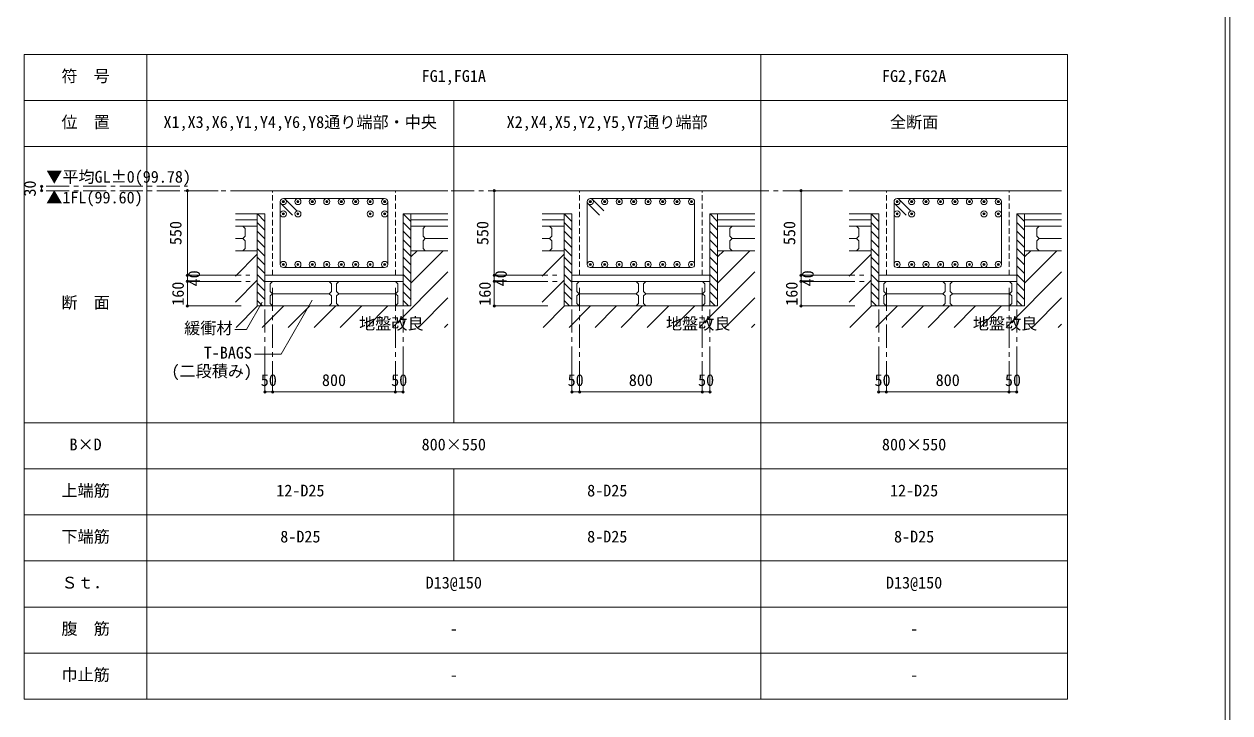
# Model space of a CAD drawing. Units: millimetres on the paper, enlarged 150 times, with parts at 1:30. Extents: x -144184 to 144184, y -90019 to 91030.
# Drawn here: x -65347 to -26054, y -55817 to -33385 of the extents above; entities that cross this region are included whole.
import ezdxf
from ezdxf.enums import TextEntityAlignment as Align

# ---------------------------------------------------------------- set-up
doc = ezdxf.new("R2010")
doc.units = ezdxf.units.MM
doc.header["$LTSCALE"] = 150
doc.header["$PDMODE"] = 32
doc.header["$PDSIZE"] = 75
doc.linetypes.add('CHAIN1', pattern=[8, 5, -1, 1, -1])
doc.linetypes.add('DASHED1', pattern=[1.8, 1.2, -0.6])
for name, color, linetype, lineweight in [('3-0_基準線', 3, 'Continuous', 13), ('3-1_躯体', 7, 'Continuous', 9), ('3-7_寸法', 4, 'Continuous', 5), ('3-8_補助線', 4, 'Continuous', 5), ('3-9_ハッチ', 4, 'Continuous', 5), ('3-A_給水設備', 7, 'Continuous', 9), ('3-B_排水設備', 3, 'Continuous', 13), ('3-F_', 4, 'CHAIN1', 5), ('4-7_寸法', 4, 'Continuous', 5), ('F-0_枠', 2, 'Continuous', 13)]:
    doc.layers.add(name, color=color, linetype=linetype, lineweight=lineweight)
doc.styles.add('ＭＳ ゴシック', font='')
doc.styles.get('ＭＳ ゴシック').set_extended_font_data('MS Gothic')

msp = doc.modelspace()

# ---------------------------------------------------------------- linework, layer by layer
at = {"layer": '3-0_基準線'}
for p, q in [((-58460.7, -38814.1), (-51537.4, -38814.1)), ((-48460.7, -38814.1), (-41537.4, -38814.1)), ((-38460.7, -38814.1), (-31537.4, -38814.1)), ((-58460.7, -39564.1), (-57497.5, -39564.1)), ((-57747.5, -39564.1), (-57747.5, -42564.1)), ((-57497.5, -39564.1), (-57497.5, -42564.1)), ((-51537.4, -39564.1), (-52997.5, -39564.1)), ((-52997.5, -39564.1), (-52997.5, -42564.1)), ((-52747.5, -39564.1), (-52747.5, -42564.1)), ((-48460.7, -39564.1), (-47497.5, -39564.1)), ((-47747.5, -39564.1), (-47747.5, -42564.1)), ((-47497.5, -39564.1), (-47497.5, -42564.1)), ((-41537.4, -39564.1), (-42997.5, -39564.1)), ((-42997.5, -39564.1), (-42997.5, -42564.1)), ((-42747.5, -39564.1), (-42747.5, -42564.1)), ((-38460.7, -39564.1), (-37497.5, -39564.1)), ((-37747.5, -39564.1), (-37747.5, -42564.1)), ((-37497.5, -39564.1), (-37497.5, -42564.1)), ((-31537.4, -39564.1), (-32997.5, -39564.1)), ((-32997.5, -39564.1), (-32997.5, -42564.1)), ((-32747.5, -39564.1), (-32747.5, -42564.1)), ((-58460.7, -39764.1), (-57747.5, -39764.1)), ((-58460.7, -39964.1), (-57747.5, -39964.1)), ((-58147.5, -40039.1), (-58222.5, -39964.1)), ((-58147.5, -40289.1), (-58147.5, -40039.1)), ((-51537.4, -39764.1), (-52747.5, -39764.1)), ((-51537.4, -39964.1), (-52747.5, -39964.1)), ((-52347.5, -40039.1), (-52272.5, -39964.1)), ((-52347.5, -40289.1), (-52347.5, -40039.1)), ((-48460.7, -39764.1), (-47747.5, -39764.1)), ((-48460.7, -39964.1), (-47747.5, -39964.1)), ((-48147.5, -40039.1), (-48222.5, -39964.1)), ((-48147.5, -40289.1), (-48147.5, -40039.1)), ((-41537.4, -39764.1), (-42747.5, -39764.1)), ((-41537.4, -39964.1), (-42747.5, -39964.1)), ((-42347.5, -40039.1), (-42272.5, -39964.1)), ((-42347.5, -40289.1), (-42347.5, -40039.1)), ((-38460.7, -39764.1), (-37747.5, -39764.1)), ((-38460.7, -39964.1), (-37747.5, -39964.1)), ((-38147.5, -40039.1), (-38222.5, -39964.1)), ((-38147.5, -40289.1), (-38147.5, -40039.1)), ((-31537.4, -39764.1), (-32747.5, -39764.1)), ((-31537.4, -39964.1), (-32747.5, -39964.1)), ((-32347.5, -40039.1), (-32272.5, -39964.1)), ((-32347.5, -40289.1), (-32347.5, -40039.1)), ((-58460.7, -40364.1), (-58222.5, -40364.1)), ((-58222.5, -40364.1), (-58147.5, -40289.1)), ((-58222.5, -40364.1), (-58147.5, -40439.1)), ((-58147.5, -40689.1), (-58147.5, -40439.1)), ((-52272.5, -40364.1), (-52347.5, -40289.1)), ((-52272.5, -40364.1), (-52347.5, -40439.1)), ((-52347.5, -40689.1), (-52347.5, -40439.1)), ((-51537.4, -40364.1), (-52272.5, -40364.1)), ((-48460.7, -40364.1), (-48222.5, -40364.1)), ((-48222.5, -40364.1), (-48147.5, -40289.1)), ((-48222.5, -40364.1), (-48147.5, -40439.1)), ((-48147.5, -40689.1), (-48147.5, -40439.1)), ((-42272.5, -40364.1), (-42347.5, -40289.1)), ((-42272.5, -40364.1), (-42347.5, -40439.1)), ((-42347.5, -40689.1), (-42347.5, -40439.1)), ((-41537.4, -40364.1), (-42272.5, -40364.1)), ((-38460.7, -40364.1), (-38222.5, -40364.1)), ((-38222.5, -40364.1), (-38147.5, -40289.1)), ((-38222.5, -40364.1), (-38147.5, -40439.1)), ((-38147.5, -40689.1), (-38147.5, -40439.1)), ((-32272.5, -40364.1), (-32347.5, -40289.1)), ((-32272.5, -40364.1), (-32347.5, -40439.1)), ((-32347.5, -40689.1), (-32347.5, -40439.1)), ((-31537.4, -40364.1), (-32272.5, -40364.1)), ((-58460.7, -40764.1), (-58222.5, -40764.1)), ((-58460.7, -40764.1), (-57747.5, -40764.1)), ((-58147.5, -40689.1), (-58222.5, -40764.1)), ((-51537.4, -40764.1), (-52747.5, -40764.1)), ((-52347.5, -40689.1), (-52272.5, -40764.1)), ((-51537.4, -40764.1), (-52272.5, -40764.1)), ((-48460.7, -40764.1), (-48222.5, -40764.1)), ((-48460.7, -40764.1), (-47747.5, -40764.1)), ((-48147.5, -40689.1), (-48222.5, -40764.1)), ((-41537.4, -40764.1), (-42747.5, -40764.1)), ((-42347.5, -40689.1), (-42272.5, -40764.1)), ((-41537.4, -40764.1), (-42272.5, -40764.1)), ((-38460.7, -40764.1), (-38222.5, -40764.1)), ((-38460.7, -40764.1), (-37747.5, -40764.1)), ((-38147.5, -40689.1), (-38222.5, -40764.1)), ((-31537.4, -40764.1), (-32747.5, -40764.1)), ((-32347.5, -40689.1), (-32272.5, -40764.1)), ((-31537.4, -40764.1), (-32272.5, -40764.1)), ((-57497.5, -41564.1), (-52997.5, -41564.1)), ((-47497.5, -41564.1), (-42997.5, -41564.1)), ((-37497.5, -41564.1), (-32997.5, -41564.1)), ((-57497.5, -41764.1), (-52997.5, -41764.1)), ((-57330.8, -41839.1), (-57255.8, -41764.1)), ((-57330.8, -42089.1), (-57330.8, -41839.1)), ((-55330.8, -41839.1), (-55405.8, -41764.1)), ((-55330.8, -42089.1), (-55330.8, -41839.1)), ((-55164.2, -41839.1), (-55089.2, -41764.1)), ((-55164.2, -42089.1), (-55164.2, -41839.1)), ((-53164.2, -41839.1), (-53239.2, -41764.1)), ((-53164.2, -42089.1), (-53164.2, -41839.1)), ((-47497.5, -41764.1), (-42997.5, -41764.1)), ((-47330.8, -41839.1), (-47255.8, -41764.1)), ((-47330.8, -42089.1), (-47330.8, -41839.1)), ((-45330.8, -41839.1), (-45405.8, -41764.1)), ((-45330.8, -42089.1), (-45330.8, -41839.1)), ((-45164.2, -41839.1), (-45089.2, -41764.1)), ((-45164.2, -42089.1), (-45164.2, -41839.1)), ((-43164.2, -41839.1), (-43239.2, -41764.1)), ((-43164.2, -42089.1), (-43164.2, -41839.1)), ((-37497.5, -41764.1), (-32997.5, -41764.1)), ((-37330.8, -41839.1), (-37255.8, -41764.1)), ((-37330.8, -42089.1), (-37330.8, -41839.1)), ((-35330.8, -41839.1), (-35405.8, -41764.1)), ((-35330.8, -42089.1), (-35330.8, -41839.1)), ((-35164.2, -41839.1), (-35089.2, -41764.1)), ((-35164.2, -42089.1), (-35164.2, -41839.1)), ((-33164.2, -41839.1), (-33239.2, -41764.1)), ((-33164.2, -42089.1), (-33164.2, -41839.1)), ((-57255.8, -42164.1), (-57330.8, -42089.1)), ((-57255.8, -42164.1), (-57330.8, -42239.1)), ((-57330.8, -42489.1), (-57330.8, -42239.1)), ((-55405.8, -42164.1), (-57255.8, -42164.1)), ((-55405.8, -42164.1), (-55330.8, -42089.1)), ((-55405.8, -42164.1), (-55330.8, -42239.1)), ((-55330.8, -42489.1), (-55330.8, -42239.1)), ((-55089.2, -42164.1), (-55164.2, -42089.1)), ((-55089.2, -42164.1), (-55164.2, -42239.1)), ((-55164.2, -42489.1), (-55164.2, -42239.1)), ((-53239.2, -42164.1), (-55089.2, -42164.1)), ((-53239.2, -42164.1), (-53164.2, -42089.1)), ((-53239.2, -42164.1), (-53164.2, -42239.1)), ((-53164.2, -42489.1), (-53164.2, -42239.1)), ((-47255.8, -42164.1), (-47330.8, -42089.1)), ((-47255.8, -42164.1), (-47330.8, -42239.1)), ((-47330.8, -42489.1), (-47330.8, -42239.1)), ((-45405.8, -42164.1), (-47255.8, -42164.1)), ((-45405.8, -42164.1), (-45330.8, -42089.1)), ((-45405.8, -42164.1), (-45330.8, -42239.1)), ((-45330.8, -42489.1), (-45330.8, -42239.1)), ((-45089.2, -42164.1), (-45164.2, -42089.1)), ((-45089.2, -42164.1), (-45164.2, -42239.1)), ((-45164.2, -42489.1), (-45164.2, -42239.1)), ((-43239.2, -42164.1), (-45089.2, -42164.1)), ((-43239.2, -42164.1), (-43164.2, -42089.1)), ((-43239.2, -42164.1), (-43164.2, -42239.1)), ((-43164.2, -42489.1), (-43164.2, -42239.1)), ((-37255.8, -42164.1), (-37330.8, -42089.1)), ((-37255.8, -42164.1), (-37330.8, -42239.1)), ((-37330.8, -42489.1), (-37330.8, -42239.1)), ((-35405.8, -42164.1), (-37255.8, -42164.1)), ((-35405.8, -42164.1), (-35330.8, -42089.1)), ((-35405.8, -42164.1), (-35330.8, -42239.1)), ((-35330.8, -42489.1), (-35330.8, -42239.1)), ((-35089.2, -42164.1), (-35164.2, -42089.1)), ((-35089.2, -42164.1), (-35164.2, -42239.1)), ((-35164.2, -42489.1), (-35164.2, -42239.1)), ((-33239.2, -42164.1), (-35089.2, -42164.1)), ((-33239.2, -42164.1), (-33164.2, -42089.1)), ((-33239.2, -42164.1), (-33164.2, -42239.1)), ((-33164.2, -42489.1), (-33164.2, -42239.1)), ((-57747.5, -42564.1), (-52747.5, -42564.1)), ((-55330.8, -42489.1), (-55405.8, -42564.1)), ((-53164.2, -42489.1), (-53239.2, -42564.1)), ((-47747.5, -42564.1), (-42747.5, -42564.1)), ((-45330.8, -42489.1), (-45405.8, -42564.1)), ((-43164.2, -42489.1), (-43239.2, -42564.1)), ((-37747.5, -42564.1), (-32747.5, -42564.1)), ((-35330.8, -42489.1), (-35405.8, -42564.1)), ((-33164.2, -42489.1), (-33239.2, -42564.1))]:
    msp.add_line(p, q, dxfattribs=at)
at = {"layer": '3-0_基準線', "linetype": 'DASHED1'}
for p, q in [((-57247.5, -41564.1), (-57247.5, -38814.1)), ((-53247.5, -41564.1), (-53247.5, -38814.1)), ((-47247.5, -41564.1), (-47247.5, -38814.1)), ((-43247.5, -41564.1), (-43247.5, -38814.1)), ((-37247.5, -41564.1), (-37247.5, -38814.1)), ((-33247.5, -41564.1), (-33247.5, -38814.1))]:
    msp.add_line(p, q, dxfattribs=at)
at = {"layer": '3-0_基準線'}
for points in [[(-57330.8, -42489.1), (-57255.8, -42564.1), (-55405.8, -42564.1)], [(-55164.2, -42489.1), (-55089.2, -42564.1), (-53239.2, -42564.1)], [(-47330.8, -42489.1), (-47255.8, -42564.1), (-45405.8, -42564.1)], [(-45164.2, -42489.1), (-45089.2, -42564.1), (-43239.2, -42564.1)], [(-37330.8, -42489.1), (-37255.8, -42564.1), (-35405.8, -42564.1)], [(-35164.2, -42489.1), (-35089.2, -42564.1), (-33239.2, -42564.1)]]:
    msp.add_lwpolyline(points, dxfattribs=at)
at = {"layer": '3-1_躯体'}
for p, q in [((-56997.5, -41213.5), (-56997.5, -39164.6)), ((-56968.1, -39235.7), (-56600.4, -39603.4)), ((-56897, -39064.1), (-53598, -39064.1)), ((-56825.9, -39093.5), (-56458.2, -39461.2)), ((-53497.5, -39164.6), (-53497.5, -41213.5)), ((-46997.5, -41213.5), (-46997.5, -39164.6)), ((-46968.1, -39235.7), (-46600.4, -39603.4)), ((-46897, -39064.1), (-43598, -39064.1)), ((-46825.9, -39093.5), (-46458.2, -39461.2)), ((-43497.5, -39164.6), (-43497.5, -41213.5)), ((-36997.5, -41213.5), (-36997.5, -39164.6)), ((-36968.1, -39235.7), (-36600.4, -39603.4)), ((-36897, -39064.1), (-33598, -39064.1)), ((-36825.9, -39093.5), (-36458.2, -39461.2)), ((-33497.5, -39164.6), (-33497.5, -41213.5)), ((-53598, -41314.1), (-56897, -41314.1)), ((-43598, -41314.1), (-46897, -41314.1)), ((-33598, -41314.1), (-36897, -41314.1))]:
    msp.add_line(p, q, dxfattribs=at)
for centre, radius in [((-56897, -39164.6), 100.5), ((-56897, -39164.6), 35.5), ((-56897, -39164.6), 25.5), ((-56897, -39164.6), 15.5), ((-56897, -39164.6), 5.54), ((-56425.7, -39164.6), 100.5), ((-56425.7, -39164.6), 35.5), ((-56425.7, -39164.6), 25.5), ((-56425.7, -39164.6), 15.5), ((-56425.7, -39164.6), 5.54), ((-55954.4, -39164.6), 100.5), ((-55954.4, -39164.6), 35.5), ((-55954.4, -39164.6), 25.5), ((-55954.4, -39164.6), 15.5), ((-55954.4, -39164.6), 5.54), ((-55483.1, -39164.6), 100.5), ((-55483.1, -39164.6), 35.5), ((-55483.1, -39164.6), 25.5), ((-55483.1, -39164.6), 15.5), ((-55483.1, -39164.6), 5.54), ((-55011.9, -39164.6), 100.5), ((-55011.9, -39164.6), 35.5), ((-55011.9, -39164.6), 25.5), ((-55011.9, -39164.6), 15.5), ((-55011.9, -39164.6), 5.54), ((-54540.6, -39164.6), 100.5), ((-54540.6, -39164.6), 35.5), ((-54540.6, -39164.6), 25.5), ((-54540.6, -39164.6), 15.5), ((-54540.6, -39164.6), 5.54), ((-54069.3, -39164.6), 100.5), ((-54069.3, -39164.6), 35.5), ((-54069.3, -39164.6), 25.5), ((-54069.3, -39164.6), 15.5), ((-54069.3, -39164.6), 5.54), ((-53598, -39164.6), 100.5), ((-53598, -39164.6), 35.5), ((-53598, -39164.6), 25.5), ((-53598, -39164.6), 15.5), ((-53598, -39164.6), 5.54), ((-46897, -39164.6), 100.5), ((-46897, -39164.6), 35.5), ((-46897, -39164.6), 25.5), ((-46897, -39164.6), 15.5), ((-46897, -39164.6), 5.54), ((-46425.7, -39164.6), 100.5), ((-46425.7, -39164.6), 35.5), ((-46425.7, -39164.6), 25.5), ((-46425.7, -39164.6), 15.5), ((-46425.7, -39164.6), 5.54), ((-45954.4, -39164.6), 100.5), ((-45954.4, -39164.6), 35.5), ((-45954.4, -39164.6), 25.5), ((-45954.4, -39164.6), 15.5), ((-45954.4, -39164.6), 5.54), ((-45483.1, -39164.6), 100.5), ((-45483.1, -39164.6), 35.5), ((-45483.1, -39164.6), 25.5), ((-45483.1, -39164.6), 15.5), ((-45483.1, -39164.6), 5.54), ((-45011.9, -39164.6), 100.5), ((-45011.9, -39164.6), 35.5), ((-45011.9, -39164.6), 25.5), ((-45011.9, -39164.6), 15.5), ((-45011.9, -39164.6), 5.54), ((-44540.6, -39164.6), 100.5), ((-44540.6, -39164.6), 35.5), ((-44540.6, -39164.6), 25.5), ((-44540.6, -39164.6), 15.5), ((-44540.6, -39164.6), 5.54), ((-44069.3, -39164.6), 100.5), ((-44069.3, -39164.6), 35.5), ((-44069.3, -39164.6), 25.5), ((-44069.3, -39164.6), 15.5), ((-44069.3, -39164.6), 5.54), ((-43598, -39164.6), 100.5), ((-43598, -39164.6), 35.5), ((-43598, -39164.6), 25.5), ((-43598, -39164.6), 15.5), ((-43598, -39164.6), 5.54), ((-36897, -39164.6), 100.5), ((-36897, -39164.6), 35.5), ((-36897, -39164.6), 25.5), ((-36897, -39164.6), 15.5), ((-36897, -39164.6), 5.54), ((-36425.7, -39164.6), 100.5), ((-36425.7, -39164.6), 35.5), ((-36425.7, -39164.6), 25.5), ((-36425.7, -39164.6), 15.5), ((-36425.7, -39164.6), 5.54), ((-35954.4, -39164.6), 100.5), ((-35954.4, -39164.6), 35.5), ((-35954.4, -39164.6), 25.5), ((-35954.4, -39164.6), 15.5), ((-35954.4, -39164.6), 5.54), ((-35483.1, -39164.6), 100.5), ((-35483.1, -39164.6), 35.5), ((-35483.1, -39164.6), 25.5), ((-35483.1, -39164.6), 15.5), ((-35483.1, -39164.6), 5.54), ((-35011.9, -39164.6), 100.5), ((-35011.9, -39164.6), 35.5), ((-35011.9, -39164.6), 25.5), ((-35011.9, -39164.6), 15.5), ((-35011.9, -39164.6), 5.54), ((-34540.6, -39164.6), 100.5), ((-34540.6, -39164.6), 35.5), ((-34540.6, -39164.6), 25.5), ((-34540.6, -39164.6), 15.5), ((-34540.6, -39164.6), 5.54), ((-34069.3, -39164.6), 100.5), ((-34069.3, -39164.6), 35.5), ((-34069.3, -39164.6), 25.5), ((-34069.3, -39164.6), 15.5), ((-34069.3, -39164.6), 5.54), ((-33598, -39164.6), 100.5), ((-33598, -39164.6), 35.5), ((-33598, -39164.6), 25.5), ((-33598, -39164.6), 15.5), ((-33598, -39164.6), 5.54), ((-56897, -39564.6), 100.5), ((-56897, -39564.6), 35.5), ((-56897, -39564.6), 25.5), ((-56897, -39564.6), 15.5), ((-56897, -39564.6), 5.54), ((-56425.7, -39564.6), 100.5), ((-56425.7, -39564.6), 35.5), ((-56425.7, -39564.6), 25.5), ((-56425.7, -39564.6), 15.5), ((-56425.7, -39564.6), 5.54), ((-54069.3, -39564.6), 100.5), ((-54069.3, -39564.6), 35.5), ((-54069.3, -39564.6), 25.5), ((-54069.3, -39564.6), 15.5), ((-54069.3, -39564.6), 5.54), ((-53598, -39564.6), 100.5), ((-53598, -39564.6), 35.5), ((-53598, -39564.6), 25.5), ((-53598, -39564.6), 15.5), ((-53598, -39564.6), 5.54), ((-36897, -39564.6), 100.5), ((-36897, -39564.6), 35.5), ((-36897, -39564.6), 25.5), ((-36897, -39564.6), 15.5), ((-36897, -39564.6), 5.54), ((-36425.7, -39564.6), 100.5), ((-36425.7, -39564.6), 35.5), ((-36425.7, -39564.6), 25.5), ((-36425.7, -39564.6), 15.5), ((-36425.7, -39564.6), 5.54), ((-34069.3, -39564.6), 100.5), ((-34069.3, -39564.6), 35.5), ((-34069.3, -39564.6), 25.5), ((-34069.3, -39564.6), 15.5), ((-34069.3, -39564.6), 5.54), ((-33598, -39564.6), 100.5), ((-33598, -39564.6), 35.5), ((-33598, -39564.6), 25.5), ((-33598, -39564.6), 15.5), ((-33598, -39564.6), 5.54), ((-56897, -41213.5), 100.5), ((-56897, -41213.5), 35.5), ((-56897, -41213.5), 25.5), ((-56897, -41213.5), 15.5), ((-56897, -41213.5), 5.54), ((-56425.7, -41213.5), 100.5), ((-56425.7, -41213.5), 35.5), ((-56425.7, -41213.5), 25.5), ((-56425.7, -41213.5), 15.5), ((-56425.7, -41213.5), 5.54), ((-55954.4, -41213.5), 100.5), ((-55954.4, -41213.5), 35.5), ((-55954.4, -41213.5), 25.5), ((-55954.4, -41213.5), 15.5), ((-55954.4, -41213.5), 5.54), ((-55483.1, -41213.5), 100.5), ((-55483.1, -41213.5), 35.5), ((-55483.1, -41213.5), 25.5), ((-55483.1, -41213.5), 15.5), ((-55483.1, -41213.5), 5.54), ((-55011.9, -41213.5), 100.5), ((-55011.9, -41213.5), 35.5), ((-55011.9, -41213.5), 25.5), ((-55011.9, -41213.5), 15.5), ((-55011.9, -41213.5), 5.54), ((-54540.6, -41213.5), 100.5), ((-54540.6, -41213.5), 35.5), ((-54540.6, -41213.5), 25.5), ((-54540.6, -41213.5), 15.5), ((-54540.6, -41213.5), 5.54), ((-54069.3, -41213.5), 100.5), ((-54069.3, -41213.5), 35.5), ((-54069.3, -41213.5), 25.5), ((-54069.3, -41213.5), 15.5), ((-54069.3, -41213.5), 5.54), ((-53598, -41213.5), 100.5), ((-53598, -41213.5), 35.5), ((-53598, -41213.5), 25.5), ((-53598, -41213.5), 15.5), ((-53598, -41213.5), 5.54), ((-46897, -41213.5), 100.5), ((-46897, -41213.5), 35.5), ((-46897, -41213.5), 25.5), ((-46897, -41213.5), 15.5), ((-46897, -41213.5), 5.54), ((-46425.7, -41213.5), 100.5), ((-46425.7, -41213.5), 35.5), ((-46425.7, -41213.5), 25.5), ((-46425.7, -41213.5), 15.5), ((-46425.7, -41213.5), 5.54), ((-45954.4, -41213.5), 100.5), ((-45954.4, -41213.5), 35.5), ((-45954.4, -41213.5), 25.5), ((-45954.4, -41213.5), 15.5), ((-45954.4, -41213.5), 5.54), ((-45483.1, -41213.5), 100.5), ((-45483.1, -41213.5), 35.5), ((-45483.1, -41213.5), 25.5), ((-45483.1, -41213.5), 15.5), ((-45483.1, -41213.5), 5.54), ((-45011.9, -41213.5), 100.5), ((-45011.9, -41213.5), 35.5), ((-45011.9, -41213.5), 25.5), ((-45011.9, -41213.5), 15.5), ((-45011.9, -41213.5), 5.54), ((-44540.6, -41213.5), 100.5), ((-44540.6, -41213.5), 35.5), ((-44540.6, -41213.5), 25.5), ((-44540.6, -41213.5), 15.5), ((-44540.6, -41213.5), 5.54), ((-44069.3, -41213.5), 100.5), ((-44069.3, -41213.5), 35.5), ((-44069.3, -41213.5), 25.5), ((-44069.3, -41213.5), 15.5), ((-44069.3, -41213.5), 5.54), ((-43598, -41213.5), 100.5), ((-43598, -41213.5), 35.5), ((-43598, -41213.5), 25.5), ((-43598, -41213.5), 15.5), ((-43598, -41213.5), 5.54), ((-36897, -41213.5), 100.5), ((-36897, -41213.5), 35.5), ((-36897, -41213.5), 25.5), ((-36897, -41213.5), 15.5), ((-36897, -41213.5), 5.54), ((-36425.7, -41213.5), 100.5), ((-36425.7, -41213.5), 35.5), ((-36425.7, -41213.5), 25.5), ((-36425.7, -41213.5), 15.5), ((-36425.7, -41213.5), 5.54), ((-35954.4, -41213.5), 100.5), ((-35954.4, -41213.5), 35.5), ((-35954.4, -41213.5), 25.5), ((-35954.4, -41213.5), 15.5), ((-35954.4, -41213.5), 5.54), ((-35483.1, -41213.5), 100.5), ((-35483.1, -41213.5), 35.5), ((-35483.1, -41213.5), 25.5), ((-35483.1, -41213.5), 15.5), ((-35483.1, -41213.5), 5.54), ((-35011.9, -41213.5), 100.5), ((-35011.9, -41213.5), 35.5), ((-35011.9, -41213.5), 25.5), ((-35011.9, -41213.5), 15.5), ((-35011.9, -41213.5), 5.54), ((-34540.6, -41213.5), 100.5), ((-34540.6, -41213.5), 35.5), ((-34540.6, -41213.5), 25.5), ((-34540.6, -41213.5), 15.5), ((-34540.6, -41213.5), 5.54), ((-34069.3, -41213.5), 100.5), ((-34069.3, -41213.5), 35.5), ((-34069.3, -41213.5), 25.5), ((-34069.3, -41213.5), 15.5), ((-34069.3, -41213.5), 5.54), ((-33598, -41213.5), 100.5), ((-33598, -41213.5), 35.5), ((-33598, -41213.5), 25.5), ((-33598, -41213.5), 15.5), ((-33598, -41213.5), 5.54)]:
    msp.add_circle(centre, radius, dxfattribs=at)
for centre, start, end in [((-56897, -39164.6), 90, 180), ((-56425.7, -39164.6), 90, 180), ((-55954.4, -39164.6), 90, 180), ((-55483.1, -39164.6), 90, 180), ((-55011.9, -39164.6), 90, 180), ((-54540.6, -39164.6), 90, 180), ((-54069.3, -39164.6), 90, 180), ((-53598, -39164.6), 0, 90), ((-46897, -39164.6), 90, 180), ((-46425.7, -39164.6), 90, 180), ((-45954.4, -39164.6), 90, 180), ((-45483.1, -39164.6), 90, 180), ((-45011.9, -39164.6), 90, 180), ((-44540.6, -39164.6), 90, 180), ((-44069.3, -39164.6), 90, 180), ((-43598, -39164.6), 0, 90), ((-36897, -39164.6), 90, 180), ((-36425.7, -39164.6), 90, 180), ((-35954.4, -39164.6), 90, 180), ((-35483.1, -39164.6), 90, 180), ((-35011.9, -39164.6), 90, 180), ((-34540.6, -39164.6), 90, 180), ((-34069.3, -39164.6), 90, 180), ((-33598, -39164.6), 0, 90), ((-56897, -39564.6), 90, 180), ((-56425.7, -39564.6), 90, 180), ((-54069.3, -39564.6), 90, 180), ((-53598, -39564.6), 0, 90), ((-36897, -39564.6), 90, 180), ((-36425.7, -39564.6), 90, 180), ((-34069.3, -39564.6), 90, 180), ((-33598, -39564.6), 0, 90), ((-56897, -41213.5), 180, 270), ((-56425.7, -41213.5), 180, 270), ((-55954.4, -41213.5), 180, 270), ((-55483.1, -41213.5), 180, 270), ((-55011.9, -41213.5), 180, 270), ((-54540.6, -41213.5), 180, 270), ((-54069.3, -41213.5), 180, 270), ((-53598, -41213.5), 270, 0), ((-46897, -41213.5), 180, 270), ((-46425.7, -41213.5), 180, 270), ((-45954.4, -41213.5), 180, 270), ((-45483.1, -41213.5), 180, 270), ((-45011.9, -41213.5), 180, 270), ((-44540.6, -41213.5), 180, 270), ((-44069.3, -41213.5), 180, 270), ((-43598, -41213.5), 270, 0), ((-36897, -41213.5), 180, 270), ((-36425.7, -41213.5), 180, 270), ((-35954.4, -41213.5), 180, 270), ((-35483.1, -41213.5), 180, 270), ((-35011.9, -41213.5), 180, 270), ((-34540.6, -41213.5), 180, 270), ((-34069.3, -41213.5), 180, 270), ((-33598, -41213.5), 270, 0)]:
    msp.add_arc(centre, 100.5, start, end, dxfattribs=at)
at = {"layer": '3-7_寸法'}
for p, q in [((-64775.9, -38664.1), (-64775.9, -38814.1)), ((-60026.5, -38814.1), (-60026.5, -41564.1)), ((-60026.5, -38814.1), (-59026.5, -38814.1)), ((-50026.5, -38814.1), (-50026.5, -41564.1)), ((-50026.5, -38814.1), (-49026.5, -38814.1)), ((-40026.5, -38814.1), (-40026.5, -41564.1)), ((-40026.5, -38814.1), (-39026.5, -38814.1)), ((-60026.5, -41564.1), (-59026.5, -41564.1)), ((-50026.5, -41564.1), (-49026.5, -41564.1)), ((-40026.5, -41564.1), (-39026.5, -41564.1)), ((-60026.5, -41764.1), (-59026.5, -41764.1)), ((-60026.5, -41764.1), (-59026.5, -41764.1)), ((-50026.5, -41764.1), (-49026.5, -41764.1)), ((-50026.5, -41764.1), (-49026.5, -41764.1)), ((-40026.5, -41764.1), (-39026.5, -41764.1)), ((-40026.5, -41764.1), (-39026.5, -41764.1)), ((-60026.5, -42564.1), (-59026.5, -42564.1)), ((-50026.5, -42564.1), (-49026.5, -42564.1)), ((-40026.5, -42564.1), (-39026.5, -42564.1)), ((-57497.5, -45362), (-57497.5, -44362)), ((-57247.5, -45362), (-57247.5, -44362)), ((-57247.5, -45362), (-57247.5, -44362)), ((-53247.5, -45362), (-53247.5, -44362)), ((-53247.5, -45362), (-53247.5, -44362)), ((-52997.5, -45362), (-52997.5, -44362)), ((-47497.5, -45362), (-47497.5, -44362)), ((-47247.5, -45362), (-47247.5, -44362)), ((-47247.5, -45362), (-47247.5, -44362)), ((-43247.5, -45362), (-43247.5, -44362)), ((-43247.5, -45362), (-43247.5, -44362)), ((-42997.5, -45362), (-42997.5, -44362)), ((-37497.5, -45362), (-37497.5, -44362)), ((-37247.5, -45362), (-37247.5, -44362)), ((-37247.5, -45362), (-37247.5, -44362)), ((-33247.5, -45362), (-33247.5, -44362)), ((-33247.5, -45362), (-33247.5, -44362)), ((-32997.5, -45362), (-32997.5, -44362)), ((-57247.5, -45362), (-57497.5, -45362)), ((-57247.5, -45362), (-53247.5, -45362)), ((-53247.5, -45362), (-52997.5, -45362)), ((-47247.5, -45362), (-47497.5, -45362)), ((-47247.5, -45362), (-43247.5, -45362)), ((-43247.5, -45362), (-42997.5, -45362)), ((-37247.5, -45362), (-37497.5, -45362)), ((-37247.5, -45362), (-33247.5, -45362)), ((-33247.5, -45362), (-32997.5, -45362))]:
    msp.add_line(p, q, dxfattribs=at)
at = {"layer": '3-7_寸法', "color": 2}
for p in [(-64775.9, -38664.1), (-64775.9, -38814.1)]:
    msp.add_point(p, dxfattribs=at)
at = {"layer": '3-7_寸法', "color": 7}
for p in [(-60026.5, -38814.1), (-50026.5, -38814.1), (-40026.5, -38814.1), (-60026.5, -41564.1), (-50026.5, -41564.1), (-40026.5, -41564.1), (-60026.5, -41764.1), (-50026.5, -41764.1), (-40026.5, -41764.1), (-60026.5, -42564.1), (-50026.5, -42564.1), (-40026.5, -42564.1), (-57497.5, -45362), (-57247.5, -45362), (-53247.5, -45362), (-52997.5, -45362), (-47497.5, -45362), (-47247.5, -45362), (-43247.5, -45362), (-42997.5, -45362), (-37497.5, -45362), (-37247.5, -45362), (-33247.5, -45362), (-32997.5, -45362)]:
    msp.add_point(p, dxfattribs=at)
at = {"layer": '3-8_補助線'}
for p, q in [((-52747.5, -40969.4), (-52542.2, -40764.1)), ((-52747.5, -41817.9), (-51693.7, -40764.1)), ((-42747.5, -40969.4), (-42542.2, -40764.1)), ((-42747.5, -41817.9), (-41693.7, -40764.1)), ((-32747.5, -40969.4), (-32542.2, -40764.1)), ((-32747.5, -41817.9), (-31693.7, -40764.1)), ((-58460.7, -41591.4), (-57747.5, -40878.2)), ((-48460.7, -41591.4), (-47747.5, -40878.2)), ((-38460.7, -41591.4), (-37747.5, -40878.2)), ((-53345.1, -43264.1), (-51537.4, -41456.3)), ((-43345.1, -43264.1), (-41537.4, -41456.3)), ((-33345.1, -43264.1), (-31537.4, -41456.3)), ((-58460.7, -42439.9), (-57747.5, -41726.8)), ((-48460.7, -42439.9), (-47747.5, -41726.8)), ((-38460.7, -42439.9), (-37747.5, -41726.8)), ((-52496.6, -43264.1), (-51537.4, -42304.9)), ((-42496.6, -43264.1), (-41537.4, -42304.9)), ((-32496.6, -43264.1), (-31537.4, -42304.9)), ((-58436.3, -43264.1), (-57736.3, -42564.1)), ((-57587.8, -43264.1), (-56887.8, -42564.1)), ((-56739.2, -43264.1), (-56039.2, -42564.1)), ((-55890.7, -43264.1), (-55190.7, -42564.1)), ((-55042.2, -43264.1), (-54342.2, -42564.1)), ((-54193.7, -43264.1), (-53493.7, -42564.1)), ((-48436.3, -43264.1), (-47736.3, -42564.1)), ((-47587.8, -43264.1), (-46887.8, -42564.1)), ((-46739.2, -43264.1), (-46039.2, -42564.1)), ((-45890.7, -43264.1), (-45190.7, -42564.1)), ((-45042.2, -43264.1), (-44342.2, -42564.1)), ((-44193.7, -43264.1), (-43493.7, -42564.1)), ((-38436.3, -43264.1), (-37736.3, -42564.1)), ((-37587.8, -43264.1), (-36887.8, -42564.1)), ((-36739.2, -43264.1), (-36039.2, -42564.1)), ((-35890.7, -43264.1), (-35190.7, -42564.1)), ((-35042.2, -43264.1), (-34342.2, -42564.1)), ((-34193.7, -43264.1), (-33493.7, -42564.1)), ((-51648.1, -43264.1), (-51537.4, -43153.4)), ((-41648.1, -43264.1), (-41537.4, -43153.4)), ((-31648.1, -43264.1), (-31537.4, -43153.4))]:
    msp.add_line(p, q, dxfattribs=at)
at = {"layer": '3-9_ハッチ'}
for p, q in [((-57744.5, -39564.1), (-57497.5, -39811.1)), ((-52994.5, -39564.1), (-52747.5, -39811.1)), ((-47744.5, -39564.1), (-47497.5, -39811.1)), ((-42994.5, -39564.1), (-42747.5, -39811.1)), ((-37744.5, -39564.1), (-37497.5, -39811.1)), ((-32994.5, -39564.1), (-32747.5, -39811.1)), ((-57747.5, -39843.9), (-57497.5, -40093.9)), ((-52997.5, -39843.9), (-52747.5, -40093.9)), ((-47747.5, -39843.9), (-47497.5, -40093.9)), ((-42997.5, -39843.9), (-42747.5, -40093.9)), ((-37747.5, -39843.9), (-37497.5, -40093.9)), ((-32997.5, -39843.9), (-32747.5, -40093.9)), ((-57747.5, -40126.8), (-57497.5, -40376.8)), ((-57747.5, -40409.6), (-57497.5, -40659.6)), ((-52997.5, -40126.8), (-52747.5, -40376.8)), ((-52997.5, -40409.6), (-52747.5, -40659.6)), ((-47747.5, -40126.8), (-47497.5, -40376.8)), ((-47747.5, -40409.6), (-47497.5, -40659.6)), ((-42997.5, -40126.8), (-42747.5, -40376.8)), ((-42997.5, -40409.6), (-42747.5, -40659.6)), ((-37747.5, -40126.8), (-37497.5, -40376.8)), ((-37747.5, -40409.6), (-37497.5, -40659.6)), ((-32997.5, -40126.8), (-32747.5, -40376.8)), ((-32997.5, -40409.6), (-32747.5, -40659.6)), ((-57747.5, -40692.5), (-57497.5, -40942.5)), ((-52997.5, -40692.5), (-52747.5, -40942.5)), ((-47747.5, -40692.5), (-47497.5, -40942.5)), ((-42997.5, -40692.5), (-42747.5, -40942.5)), ((-37747.5, -40692.5), (-37497.5, -40942.5)), ((-32997.5, -40692.5), (-32747.5, -40942.5)), ((-57747.5, -40975.3), (-57497.5, -41225.3)), ((-52997.5, -40975.3), (-52747.5, -41225.3)), ((-47747.5, -40975.3), (-47497.5, -41225.3)), ((-42997.5, -40975.3), (-42747.5, -41225.3)), ((-37747.5, -40975.3), (-37497.5, -41225.3)), ((-32997.5, -40975.3), (-32747.5, -41225.3)), ((-57747.5, -41258.1), (-57497.5, -41508.1)), ((-57747.5, -41541), (-57497.5, -41791)), ((-52997.5, -41258.1), (-52747.5, -41508.1)), ((-52997.5, -41541), (-52747.5, -41791)), ((-47747.5, -41258.1), (-47497.5, -41508.1)), ((-47747.5, -41541), (-47497.5, -41791)), ((-42997.5, -41258.1), (-42747.5, -41508.1)), ((-42997.5, -41541), (-42747.5, -41791)), ((-37747.5, -41258.1), (-37497.5, -41508.1)), ((-37747.5, -41541), (-37497.5, -41791)), ((-32997.5, -41258.1), (-32747.5, -41508.1)), ((-32997.5, -41541), (-32747.5, -41791)), ((-57747.5, -41823.8), (-57497.5, -42073.8)), ((-52997.5, -41823.8), (-52747.5, -42073.8)), ((-47747.5, -41823.8), (-47497.5, -42073.8)), ((-42997.5, -41823.8), (-42747.5, -42073.8)), ((-37747.5, -41823.8), (-37497.5, -42073.8)), ((-32997.5, -41823.8), (-32747.5, -42073.8)), ((-57747.5, -42106.7), (-57497.5, -42356.7)), ((-57747.5, -42389.5), (-57572.9, -42564.1)), ((-52997.5, -42106.7), (-52747.5, -42356.7)), ((-52997.5, -42389.5), (-52822.9, -42564.1)), ((-47747.5, -42106.7), (-47497.5, -42356.7)), ((-47747.5, -42389.5), (-47572.9, -42564.1)), ((-42997.5, -42106.7), (-42747.5, -42356.7)), ((-42997.5, -42389.5), (-42822.9, -42564.1)), ((-37747.5, -42106.7), (-37497.5, -42356.7)), ((-37747.5, -42389.5), (-37572.9, -42564.1)), ((-32997.5, -42106.7), (-32747.5, -42356.7)), ((-32997.5, -42389.5), (-32822.9, -42564.1))]:
    msp.add_line(p, q, dxfattribs=at)
at = {"layer": '3-A_給水設備'}
for p, q in [((-55960.3, -42380.1), (-56971.6, -44131.7)), ((-58101.2, -43331.7), (-57585.7, -42438.9)), ((-58480.6, -43331.7), (-58101.2, -43331.7)), ((-57843.5, -44131.7), (-56971.6, -44131.7))]:
    msp.add_line(p, q, dxfattribs=at)
at = {"layer": '3-B_排水設備'}
for p, q in [((-65342.4, -34370.6), (-65342.4, -55370.6)), ((-31342.4, -34370.6), (-31342.4, -55370.6)), ((-65342.4, -55370.6), (-31342.4, -55370.6))]:
    msp.add_line(p, q, dxfattribs=at)
at = {"layer": '3-B_排水設備', "color": 7, "lineweight": 9}
for p, q in [((-61342.4, -34370.6), (-61342.4, -55370.6)), ((-41342.4, -34370.6), (-41342.4, -55370.6)), ((-65342.4, -35870.6), (-41342.4, -35870.6)), ((-51342.4, -35870.6), (-51342.4, -46370.6)), ((-41342.4, -35870.6), (-31342.4, -35870.6)), ((-65342.4, -37370.6), (-41342.4, -37370.6)), ((-41342.4, -37370.6), (-31342.4, -37370.6)), ((-65342.4, -46370.6), (-41342.4, -46370.6)), ((-41342.4, -46370.6), (-31342.4, -46370.6)), ((-65342.4, -47870.6), (-41342.4, -47870.6)), ((-51342.4, -47870.6), (-51342.4, -50870.6)), ((-41342.4, -47870.6), (-31342.4, -47870.6)), ((-65342.4, -49370.6), (-41342.4, -49370.6)), ((-41342.4, -49370.6), (-31342.4, -49370.6)), ((-65342.4, -50870.6), (-41342.4, -50870.6)), ((-41342.4, -50870.6), (-31342.4, -50870.6)), ((-65342.4, -52370.6), (-41342.4, -52370.6)), ((-41342.4, -52370.6), (-31342.4, -52370.6)), ((-65342.4, -53870.6), (-41342.4, -53870.6)), ((-41342.4, -53870.6), (-31342.4, -53870.6))]:
    msp.add_line(p, q, dxfattribs=at)
at = {"layer": '3-B_排水設備'}
msp.add_lwpolyline([(-65342.4, -34370.6), (-41342.4, -34370.6), (-31342.4, -34370.6)], dxfattribs=at)
at = {"layer": '3-F_'}
for p, q in [((-64625.9, -38664.1), (-60026.5, -38664.1)), ((-64625.9, -38814.1), (-38676.8, -38814.1)), ((-59026.5, -41564.1), (-57987.9, -41564.1)), ((-49026.5, -41564.1), (-47987.9, -41564.1)), ((-39026.5, -41564.1), (-37987.9, -41564.1)), ((-59026.5, -41764.1), (-57975.2, -41764.1)), ((-57247.5, -41972.9), (-57247.5, -44362)), ((-53247.5, -41972.9), (-53247.5, -44362)), ((-49026.5, -41764.1), (-47975.2, -41764.1)), ((-47247.5, -41972.9), (-47247.5, -44362)), ((-43247.5, -41972.9), (-43247.5, -44362)), ((-39026.5, -41764.1), (-37975.2, -41764.1)), ((-37247.5, -41972.9), (-37247.5, -44362)), ((-33247.5, -41972.9), (-33247.5, -44362)), ((-59026.5, -42564.1), (-58179.5, -42564.1)), ((-57497.5, -42682.1), (-57497.5, -44362)), ((-52997.5, -42682.1), (-52997.5, -44362)), ((-49026.5, -42564.1), (-48179.5, -42564.1)), ((-47497.5, -42682.1), (-47497.5, -44362)), ((-42997.5, -42682.1), (-42997.5, -44362)), ((-39026.5, -42564.1), (-38179.5, -42564.1)), ((-37497.5, -42682.1), (-37497.5, -44362)), ((-32997.5, -42682.1), (-32997.5, -44362))]:
    msp.add_line(p, q, dxfattribs=at)
at = {"layer": '4-7_寸法'}
for p, q in [((-60026.5, -41564.1), (-60026.5, -41764.1)), ((-50026.5, -41564.1), (-50026.5, -41764.1)), ((-40026.5, -41564.1), (-40026.5, -41764.1)), ((-60026.5, -41764.1), (-60026.5, -42564.1)), ((-50026.5, -41764.1), (-50026.5, -42564.1)), ((-40026.5, -41764.1), (-40026.5, -42564.1))]:
    msp.add_line(p, q, dxfattribs=at)
at = {"layer": 'F-0_枠', "color": 3}
for p, q in [((-26054.1, -10953.7), (-26054.1, -90018.6)), ((-26204.2, -11103.9), (-26204.2, -89868.5))]:
    msp.add_line(p, q, dxfattribs=at)

# ---------------------------------------------------------------- texts
at = {"layer": '3-7_寸法', "color": 2, "style": 'ＭＳ ゴシック'}
for s, p in [('30', (-64850.9, -39001.6)), ('550', (-60101.5, -40582.8)), ('550', (-50101.5, -40582.8)), ('550', (-40101.5, -40582.8)), ('40', (-59501.5, -41926.6)), ('40', (-49501.5, -41926.6)), ('40', (-39501.5, -41926.6)), ('160', (-60026.5, -42557.8)), ('160', (-50026.5, -42557.8)), ('160', (-40026.5, -42557.8))]:
    msp.add_text(s, height=384.9, rotation=90, dxfattribs=at).set_placement(p, align=Align.BOTTOM_LEFT)
for s, p in [('50', (-57635, -45287)), ('800', (-55641.2, -45287)), ('50', (-53385, -45287)), ('50', (-47635, -45287)), ('800', (-45641.2, -45287)), ('50', (-43385, -45287)), ('50', (-37635, -45287)), ('800', (-35641.2, -45287)), ('50', (-33385, -45287))]:
    msp.add_text(s, height=384.9, dxfattribs=at).set_placement(p, align=Align.BOTTOM_LEFT)
at = {"layer": '3-A_給水設備', "color": 2, "style": 'ＭＳ ゴシック'}
for s, p in [('符\u3000号', (-64129.9, -35383.1)), ('FG1,FG1A', (-52392.4, -35383.1)), ('FG2,FG2A', (-37392.4, -35383.1)), ('位\u3000置', (-64129.9, -36883.1)), ('X1,X3,X6,Y1,Y4,Y6,Y8通り端部・中央', (-60804.9, -36883.1)), ('X2,X4,X5,Y2,Y5,Y7通り端部', (-49623.7, -36883.1)), ('全断面', (-37129.9, -36883.1)), ('断\u3000面', (-64129.9, -42761.2)), ('緩衝材', (-60130.6, -43594.2)), ('地盤改良', (-54430, -43443.9)), ('地盤改良', (-44430, -43443.9)), ('地盤改良', (-34430, -43443.9)), ('T-BAGS', (-59493.5, -44394.2)), ('(二段積み)', (-60543.5, -44994.2)), ('B×D', (-63867.4, -47383.1)), ('800×550', (-52392.4, -47383.1)), ('800×550', (-37392.4, -47383.1)), ('上端筋', (-64129.9, -48883.1)), ('12-D25', (-57129.9, -48883.1)), ('8-D25', (-46998.7, -48883.1)), ('12-D25', (-37129.9, -48883.1)), ('下端筋', (-64129.9, -50383.1)), ('8-D25', (-56998.7, -50383.1)), ('8-D25', (-46998.7, -50383.1)), ('8-D25', (-36998.7, -50383.1)), ('Ｓｔ．', (-64129.9, -51883.1)), ('D13@150', (-52261.2, -51883.1)), ('D13@150', (-37261.2, -51883.1)), ('腹\u3000筋', (-64129.9, -53383.1)), ('-', (-51473.7, -53383.1)), ('-', (-36473.7, -53383.1)), ('巾止筋', (-64129.9, -54883.1)), ('-', (-51473.7, -54883.1)), ('-', (-36473.7, -54883.1))]:
    msp.add_text(s, height=384.9, dxfattribs=at).set_placement(p, align=Align.BOTTOM_LEFT)
at = {"layer": '3-F_', "color": 2, "style": 'ＭＳ ゴシック'}
for s, p in [('▼平均GL±0(99.78)', (-64625.9, -38664.1)), ('▲1FL(99.60)', (-64625.9, -39339.1))]:
    msp.add_text(s, height=384.9, dxfattribs=at).set_placement(p, align=Align.BOTTOM_LEFT)

doc.saveas('drawing.dxf')
